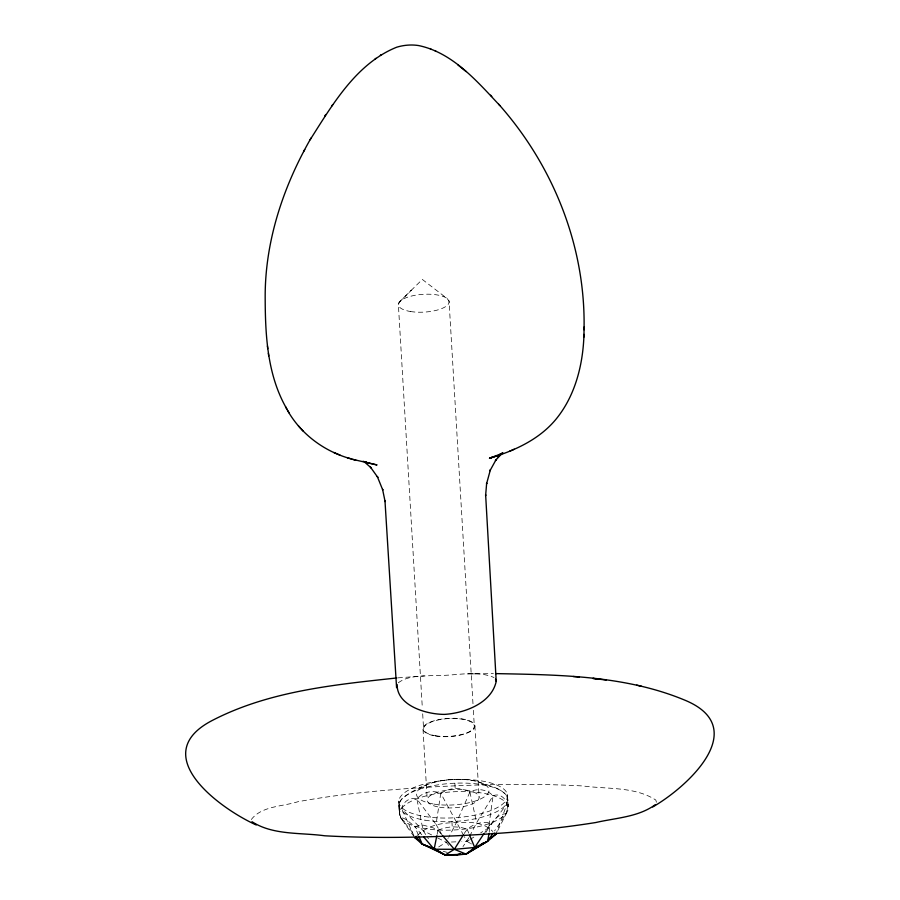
<?xml version="1.0" encoding="UTF-8"?>
<svg xmlns="http://www.w3.org/2000/svg" width="900" height="900" viewBox="0 0 900 900"><rect width="100%" height="100%" fill="white"/><g stroke="black" fill="none" stroke-linecap="round" stroke-linejoin="round"><path stroke-width="0.67" stroke-dasharray="4.5 3.38" d="M508.05 804.319L506.183 813.724L495.956 834.232L506.914 804.139C510.412 803.081 505.901 812.306 506.183 813.724L494.572 830.925M442.125 835.11L436.05 824.411L440.764 793.294C432.585 789.716 422.494 792.09 416.902 799.087L423.146 830.666L428.445 838.721M489.274 832.241C488.666 823.567 497.351 813.971 506.183 813.724M437.108 834.345L437.918 830.284L433.159 827.854L423.371 825.176L414.787 826.492L405.9 819.383L402.817 818.021L400.905 818.201L414.81 837.675L401.647 808.616C396.968 807.863 400.534 815.76 400.905 818.201L414.169 834.334M400.905 818.201C399.386 812.16 397.058 804.589 401.535 799.335C412.402 789.986 426.308 783.731 440.359 780.874C452.25 778.871 464.591 778.579 476.392 781.301C487.654 786.195 509.85 787.714 508.084 804.758M485.899 832.455L488.644 827.887L493.031 795.847C487.327 789.39 477.382 787.793 469.901 792.056L456.412 822.6L448.729 837.337M468.945 837.619L462.983 846.607M469.586 836.381L476.629 822.679L493.031 795.847C499.241 792.844 505.733 797.962 506.914 804.139L488.644 827.887L480.679 832.849M448.762 845.438L446.175 842.242L448.088 838.564M464.231 833.546C469.159 824.783 481.264 820.699 490.928 823.252L484.751 832.489M399.397 301.973L411.457 290.115L399.397 301.973L398.385 304.751L422.348 708.21M398.272 682.808C408.521 675.045 422.618 676.597 434.767 675.304C454.14 676.508 475.571 669.555 494.021 677.531M411.007 290.554L422.348 279.45L447.277 298.642L449.055 301.219L473.04 704.7M417.409 835.492C427.635 825.041 442.395 822.668 456.412 822.6C469.024 821.947 483.289 821.633 492.761 831.454M438.671 846.934L445.489 842.67M469.305 839.936L467.021 841.365L461.812 841.579M470.441 839.227L473.85 837.101M398.002 677.857L424.384 675.9M451.384 842.029L456.604 841.804M467.561 673.976L493.391 673.616M471.082 673.909L476.483 673.808M443.228 851.288L447.21 852.401M431.629 834.93L423.146 830.666L401.647 808.616C403.009 801.81 410.051 796.759 416.902 799.087L436.05 824.411M437.692 837.979L446.175 842.242M470.126 843.21L467.021 841.365L464.377 836.674M470.756 843.581L471.375 843.952M437.918 830.284L441.574 834.514M421.83 834.761L414.787 826.492L418.455 835.256M463.714 835.492L440.764 793.294M467.055 829.046L469.103 833.962M656.449 802.271L655.796 800.044C634.804 786.386 607.05 789.278 583.065 785.97C534.623 783.337 486.045 784.181 437.614 786.656C390.836 789.356 343.991 793.238 297.855 801.742C282.724 806.58 261.608 805.905 251.336 819.484L251.989 821.7M469.901 792.056L476.629 822.679M507.409 794.543L508.252 808.571A54.461 19.091 -3.4 0 1 425.441 828.653A54.461 19.091 -3.4 0 1 427.995 795.409A54.461 19.091 -3.4 0 1 508.252 808.571M474.863 725.715L479.115 797.153M473.377 710.314L474.289 725.738M454.871 783.202L455.186 788.591M451.912 821.587L452.239 826.976M422.685 713.812L423.596 729.225M423.022 729.248L427.23 799.83M398.812 801.034L399.656 815.051M399.037 804.701L399.33 810.641M440.809 793.373A29.554 29.216 -19.6 0 1 455.175 788.467A29.554 29.216 -19.6 0 1 469.856 792.135M437.974 830.329A29.554 19.226 -0.2 0 1 452.228 826.898A29.554 19.226 -0.2 0 1 467.021 829.091M424.721 816.502A54.461 19.091 -3.4 0 0 507.532 796.421A54.461 19.091 -3.4 0 0 427.275 783.259A54.461 19.091 -3.4 0 0 424.721 816.502M439.594 807.21A25.988 9.112 -3.4 0 0 479.115 797.625A25.988 9.112 -3.4 0 0 440.809 791.347A25.988 9.112 -3.4 0 0 439.594 807.21M410.479 311.512A25.414 8.91 -3.4 0 0 449.123 302.141A25.414 8.91 -3.4 0 0 411.671 295.999A25.414 8.91 -3.4 0 0 410.479 311.512M435.668 735.773A25.414 8.91 -3.4 0 0 474.311 726.401A25.414 8.91 -3.4 0 0 436.86 720.259A25.414 8.91 -3.4 0 0 435.668 735.773M435.364 735.964A25.988 9.112 -3.4 0 0 474.885 726.379A25.988 9.112 -3.4 0 0 436.579 720.101A25.988 9.112 -3.4 0 0 435.364 735.964M424.935 820.17A54.461 19.091 -3.4 0 0 507.746 800.077A54.461 19.091 -3.4 0 0 427.489 786.926A54.461 19.091 -3.4 0 0 424.935 820.17M433.811 804.06A36.304 12.724 -3.4 0 0 489.026 790.673A36.304 12.724 -3.4 0 0 435.521 781.898A36.304 12.724 -3.4 0 0 433.811 804.06"/><path stroke-width="1.35" d="M499.995 454.252L489.454 458.246C514.384 450.866 539.494 439.47 556.267 418.894C575.449 395.314 583.087 364.23 583.976 334.35M584.033 329.794C585.855 247.567 553.972 167.085 499.916 105.615C477.169 81.484 452.666 52.515 418.489 45.54C411.21 44.426 403.729 45.09 396.675 47.216C356.22 63.495 332.415 104.782 310.106 139.77M583.954 337.072L584.055 327.06M489.037 833.535L487.62 841.241L466.043 854.111L456.514 855L445.196 855L422.123 844.02L414.81 837.675L416.374 836.359M494.584 833.04L495.956 834.232L487.62 841.241L466.043 854.111L445.196 855L434.137 849.229L436.838 835.695M397.114 684.495C396.776 706.061 427.061 714.442 444.51 714.386C464.456 713.183 491.524 703.271 496.215 681.39L485.629 494.719L485.618 495.585L486.675 482.996L486.551 483.896L490.399 469.744L489.971 470.745L496.215 459.394L495.439 460.519L502.234 453.161M311.13 137.925C283.601 185.805 265.309 240.086 265.174 295.718C265.23 334.26 266.985 374.918 286.909 409.084M303.637 151.537L304.729 149.569M463.534 834.671L454.354 849.308L445.196 855L440.224 852.03M415.935 836.494L422.123 844.02L434.137 849.229L454.354 849.308L466.043 854.111L474.716 847.496L483.975 833.648M493.031 833.209L487.62 841.241L474.716 847.496L454.354 849.308L442.485 835.56M324.709 116.089L325.789 114.514M331.706 106.043L332.707 104.614M501.188 454.106L498.071 456.907L502.65 452.947M251.989 821.7C272.993 835.357 300.735 832.477 324.731 835.785C367.099 838.114 409.579 837.686 451.969 835.965C500.062 833.783 548.179 830.115 595.755 822.533C615.724 817.909 638.505 817.144 655.459 804.555M375.098 58.95L375.998 58.32M380.374 55.249L381.127 54.72M652.714 806.974C688.016 786.623 751.061 728.404 685.845 700.582C626.13 675.405 559.62 674.865 495.799 673.605M479.194 845.752L476.966 847.294L476.336 846.923M481.433 844.222L483.671 842.681M489.251 838.845L495.956 834.232M499.556 454.522L502.819 452.902M509.546 451.271L514.238 449.201M456.514 855L460.35 853.56M493.414 456.975L489.623 458.179L497.7 455.647M396.799 677.959C334.024 684.765 268.594 691.099 211.77 720.72C146.903 754.785 218.835 808.02 256.264 824.985M573.086 676.508L579.33 677.081M606.173 680.04L592.864 678.409L598.669 679.129M636.694 685.136L641.284 686.16M352.507 459.304L377.032 464.963L366.311 462.42L369.18 463.207M366.053 462.262L368.145 462.892M285.536 406.688C298.676 432.641 323.46 451.44 351.36 458.933M347.377 457.74L356.254 460.429M363.082 461.25L366.502 462.476M434.059 848.61L422.123 844.02L418.984 836.505M430.054 48.555L430.83 48.881M434.824 50.58L435.757 50.985M333.832 452.464L340.009 455.096M414.81 837.675L418.41 839.689M435.251 849.071L435.881 849.442M437.119 850.174L437.738 850.545M438.356 850.916L439.605 851.659M364.849 462.308L371.239 467.944L370.316 466.92L377.843 477.45L377.303 476.505L382.793 490.095L382.545 489.218L385.099 501.593L384.975 500.726L396.574 687.668M466.155 71.584L457.942 64.946M490.601 95.175L491.771 96.48M498.634 104.186L499.916 105.615M298.429 425.891L300.364 428.04M301.207 428.963L303.098 431.077M423.585 836.82L434.137 849.229M495.495 679.14L496.215 681.39M287.82 410.647L289.181 412.999M469.609 835.2L474.716 847.496M267.401 345.983L267.761 348.694M268.346 353.205L268.706 355.916"/></g></svg>
